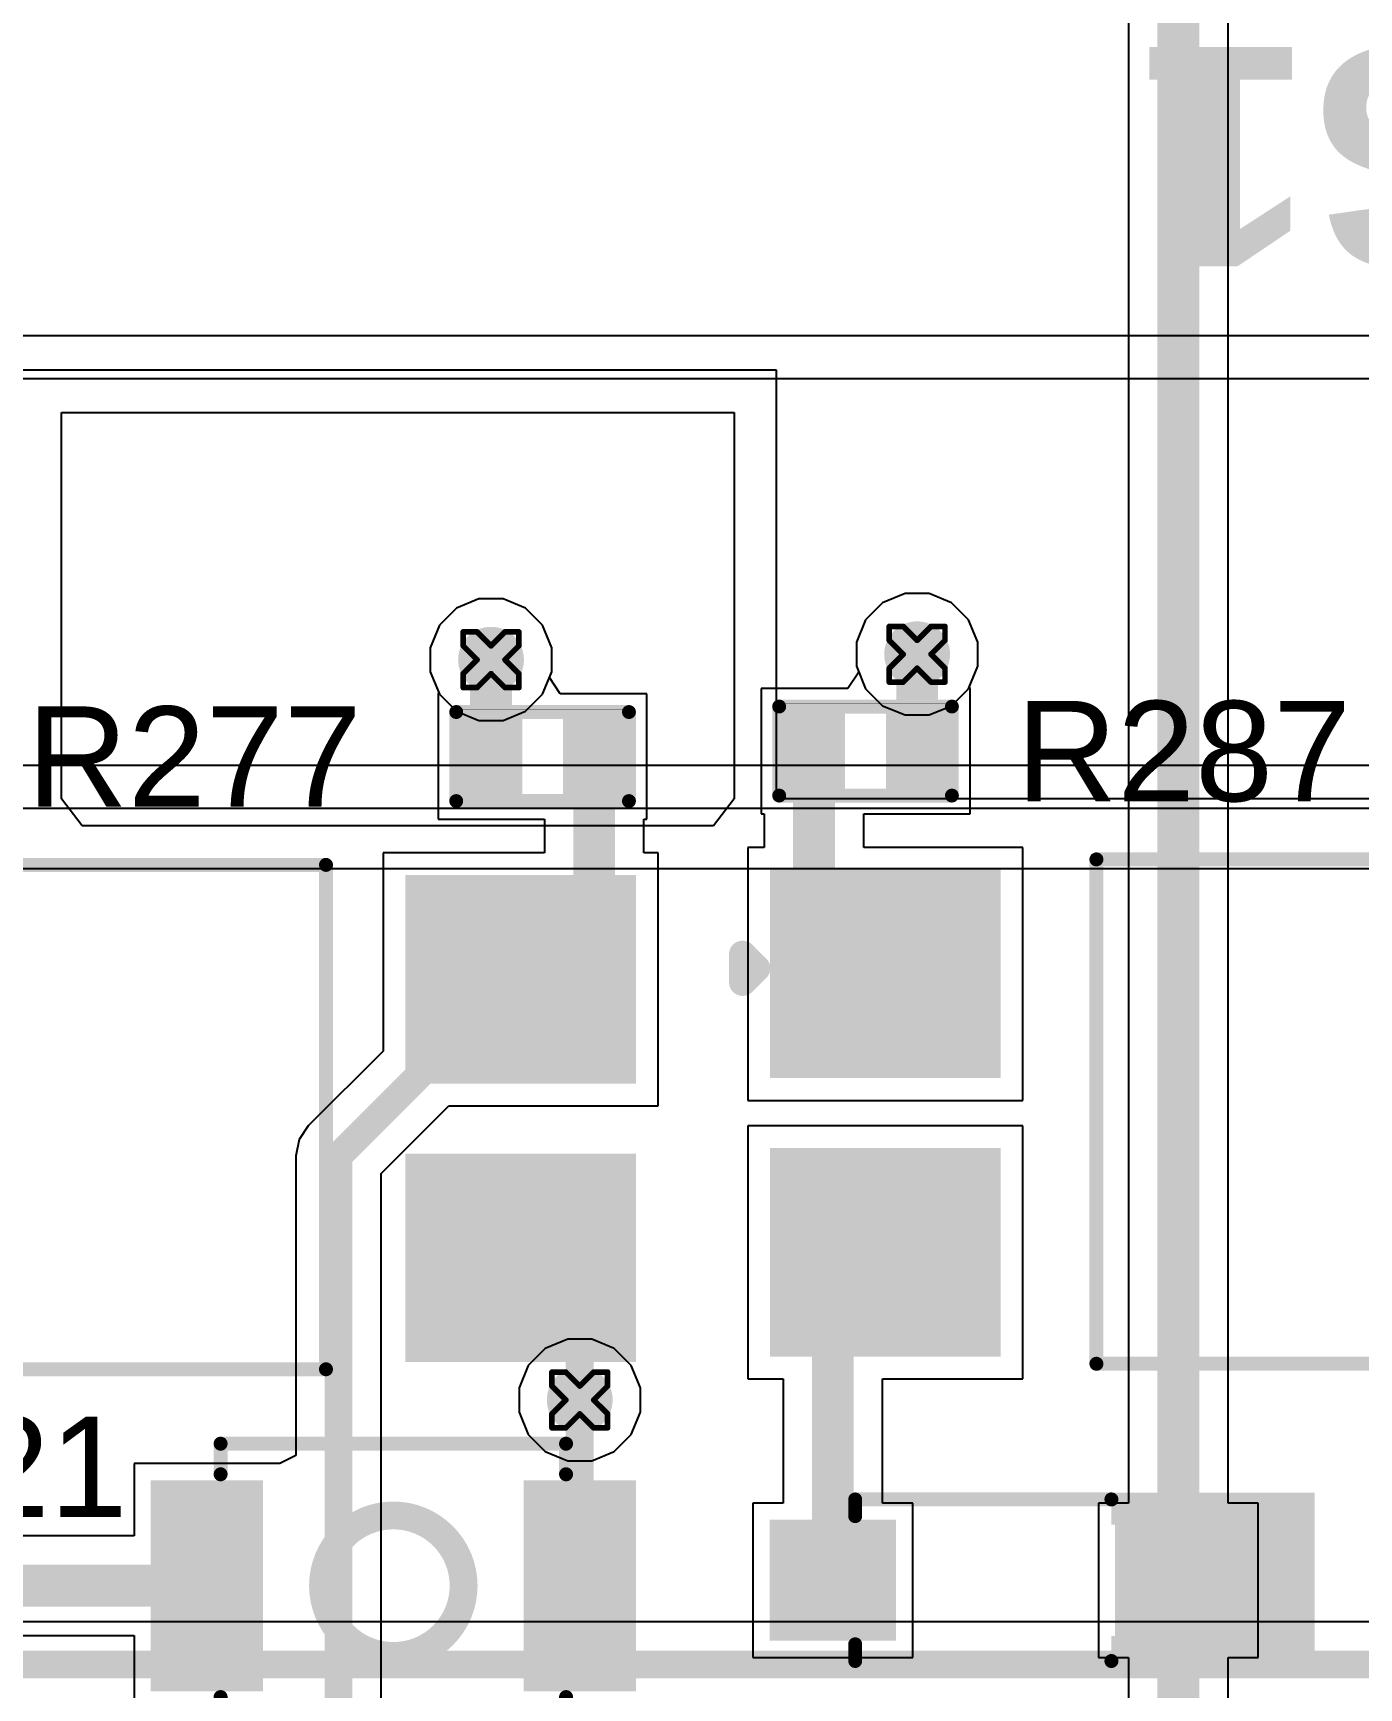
# Model space of a CAD drawing. Header units: inches. Extents: x -11 to 5379, y 0 to 5429.
# Drawn here: x 253.09 to 265.18, y 84.7 to 99.8 of the extents above; entities that cross this region are included whole.
import ezdxf

# ---------------------------------------------------------------- set-up
doc = ezdxf.new("R2010")
doc.units = ezdxf.units.IN
for name, color, linetype in [('Bottom Layer', 5, 'Continuous'), ('Drill Drawing', 1, 'Continuous'), ('GND', 16, 'Continuous'), ('PWR', 76, 'Continuous'), ('Top Layer', 1, 'Continuous'), ('Top Overlay', 2, 'Continuous'), ('Top Paste', 8, 'Continuous'), ('Top Solder', 216, 'Continuous'), ('Via Holes', 16, 'Continuous')]:
    doc.layers.add(name, color=color, linetype=linetype)
doc.styles.add('Arial', font='', dxfattribs={"height": 0.2})
doc.styles.add('Arial_Bold', font='', dxfattribs={"height": 0.2})
doc.styles.get('Arial').set_extended_font_data('Arial')
doc.styles.get('Arial_Bold').set_extended_font_data('Arial', bold=True)

# ---------------------------------------------------------------- blocks, each defined once
blk = doc.blocks.new('PC817C_149')
at = {"layer": 'Top Layer'}
for points in [[(-4.1, 2.17), (-4.1, 0.37), (-6.1, 0.37), (-6.1, 2.17)], [(6.1, 2.17), (6.1, 0.37), (4.1, 0.37), (4.1, 2.17)], [(-4.1, -0.37), (-4.1, -2.17), (-6.1, -2.17), (-6.1, -0.37)], [(6.1, -0.37), (6.1, -2.17), (4.1, -2.17), (4.1, -0.37)]]:
    blk.add_hatch(color=1, dxfattribs=at).paths.add_polyline_path(points)
at = {"layer": 'Top Paste'}
for points in [[(-4.1, 2.17), (-4.1, 0.37), (-6.1, 0.37), (-6.1, 2.17)], [(6.1, 2.17), (6.1, 0.37), (4.1, 0.37), (4.1, 2.17)], [(-4.1, -0.37), (-4.1, -2.17), (-6.1, -2.17), (-6.1, -0.37)], [(6.1, -0.37), (6.1, -2.17), (4.1, -2.17), (4.1, -0.37)]]:
    blk.add_hatch(color=8, dxfattribs=at).paths.add_polyline_path(points)
at = {"layer": 'Top Solder'}
for points in [[(-4.049, 2.221), (-4.049, 0.319), (-6.151, 0.319), (-6.151, 2.221)], [(6.151, 2.221), (6.151, 0.319), (4.049, 0.319), (4.049, 2.221)], [(-4.049, -0.319), (-4.049, -2.221), (-6.151, -2.221), (-6.151, -0.319)], [(6.151, -0.319), (6.151, -2.221), (4.049, -2.221), (4.049, -0.319)]]:
    blk.add_hatch(color=216, dxfattribs=at).paths.add_polyline_path(points)
at = {"layer": 'Top Overlay'}
for points in [[(-3.175, -2.286, 0.127, 0.127, 0), (-3.175, 2.314, 0.127, 0.127, 0)], [(-3.175, 2.314, 0.127, 0.127, 0), (3.325, 2.314, 0.127, 0.127, 0)], [(3.325, -2.286, 0.127, 0.127, 0), (3.325, 2.314, 0.127, 0.127, 0)], [(-6.401, 1.448, 0.25, 0.25, 0), (-6.274, 1.321, 0.25, 0.25, 0)], [(-6.401, 1.194, 0.25, 0.25, 0), (-6.401, 1.448, 0.25, 0.25, 0)], [(-6.401, 1.194, 0.25, 0.25, 0), (-6.274, 1.321, 0.25, 0.25, 0)], [(-3.175, -2.286, 0.127, 0.127, 0), (3.325, -2.286, 0.127, 0.127, 0)]]:
    blk.add_lwpolyline(points, format="xyseb", dxfattribs=at)
for points in [[(-3.207, 2.314, 0.0635, 0.0635, 1), (-3.143, 2.314, 0.0635, 0.0635, 1)], [(-3.207, 2.314, 0.0635, 0.0635, 1), (-3.143, 2.314, 0.0635, 0.0635, 1)], [(3.293, 2.314, 0.0635, 0.0635, 1), (3.357, 2.314, 0.0635, 0.0635, 1)], [(3.293, 2.314, 0.0635, 0.0635, 1), (3.357, 2.314, 0.0635, 0.0635, 1)], [(-6.463, 1.448, 0.125, 0.125, 1), (-6.338, 1.448, 0.125, 0.125, 1)], [(-6.463, 1.448, 0.125, 0.125, 1), (-6.338, 1.448, 0.125, 0.125, 1)], [(-6.336, 1.321, 0.125, 0.125, 1), (-6.211, 1.321, 0.125, 0.125, 1)], [(-6.336, 1.321, 0.125, 0.125, 1), (-6.211, 1.321, 0.125, 0.125, 1)], [(-6.463, 1.194, 0.125, 0.125, 1), (-6.338, 1.194, 0.125, 0.125, 1)], [(-6.463, 1.194, 0.125, 0.125, 1), (-6.338, 1.194, 0.125, 0.125, 1)], [(-3.207, -2.286, 0.0635, 0.0635, 1), (-3.143, -2.286, 0.0635, 0.0635, 1)], [(-3.207, -2.286, 0.0635, 0.0635, 1), (-3.143, -2.286, 0.0635, 0.0635, 1)], [(3.293, -2.286, 0.0635, 0.0635, 1), (3.357, -2.286, 0.0635, 0.0635, 1)], [(3.293, -2.286, 0.0635, 0.0635, 1), (3.357, -2.286, 0.0635, 0.0635, 1)]]:
    blk.add_lwpolyline(points, format="xyseb", close=True, dxfattribs=at)
blk = doc.blocks.new('PC817C_152')
at = {"layer": 'Top Layer'}
for points in [[(-4.1, 2.17), (-4.1, 0.37), (-6.1, 0.37), (-6.1, 2.17)], [(6.1, 2.17), (6.1, 0.37), (4.1, 0.37), (4.1, 2.17)], [(-4.1, -0.37), (-4.1, -2.17), (-6.1, -2.17), (-6.1, -0.37)], [(6.1, -0.37), (6.1, -2.17), (4.1, -2.17), (4.1, -0.37)]]:
    blk.add_hatch(color=1, dxfattribs=at).paths.add_polyline_path(points)
at = {"layer": 'Top Paste'}
for points in [[(-4.1, 2.17), (-4.1, 0.37), (-6.1, 0.37), (-6.1, 2.17)], [(6.1, 2.17), (6.1, 0.37), (4.1, 0.37), (4.1, 2.17)], [(-4.1, -0.37), (-4.1, -2.17), (-6.1, -2.17), (-6.1, -0.37)], [(6.1, -0.37), (6.1, -2.17), (4.1, -2.17), (4.1, -0.37)]]:
    blk.add_hatch(color=8, dxfattribs=at).paths.add_polyline_path(points)
at = {"layer": 'Top Solder'}
for points in [[(-4.049, 2.221), (-4.049, 0.319), (-6.151, 0.319), (-6.151, 2.221)], [(6.151, 2.221), (6.151, 0.319), (4.049, 0.319), (4.049, 2.221)], [(-4.049, -0.319), (-4.049, -2.221), (-6.151, -2.221), (-6.151, -0.319)], [(6.151, -0.319), (6.151, -2.221), (4.049, -2.221), (4.049, -0.319)]]:
    blk.add_hatch(color=216, dxfattribs=at).paths.add_polyline_path(points)
at = {"layer": 'Top Overlay'}
for points in [[(-3.175, -2.286, 0.127, 0.127, 0), (-3.175, 2.314, 0.127, 0.127, 0)], [(-3.175, 2.314, 0.127, 0.127, 0), (3.325, 2.314, 0.127, 0.127, 0)], [(3.325, -2.286, 0.127, 0.127, 0), (3.325, 2.314, 0.127, 0.127, 0)], [(-6.401, 1.448, 0.25, 0.25, 0), (-6.274, 1.321, 0.25, 0.25, 0)], [(-6.401, 1.194, 0.25, 0.25, 0), (-6.401, 1.448, 0.25, 0.25, 0)], [(-6.401, 1.194, 0.25, 0.25, 0), (-6.274, 1.321, 0.25, 0.25, 0)], [(-3.175, -2.286, 0.127, 0.127, 0), (3.325, -2.286, 0.127, 0.127, 0)]]:
    blk.add_lwpolyline(points, format="xyseb", dxfattribs=at)
for points in [[(-3.207, 2.314, 0.0635, 0.0635, 1), (-3.143, 2.314, 0.0635, 0.0635, 1)], [(-3.207, 2.314, 0.0635, 0.0635, 1), (-3.143, 2.314, 0.0635, 0.0635, 1)], [(3.293, 2.314, 0.0635, 0.0635, 1), (3.357, 2.314, 0.0635, 0.0635, 1)], [(3.293, 2.314, 0.0635, 0.0635, 1), (3.357, 2.314, 0.0635, 0.0635, 1)], [(-6.463, 1.448, 0.125, 0.125, 1), (-6.338, 1.448, 0.125, 0.125, 1)], [(-6.463, 1.448, 0.125, 0.125, 1), (-6.338, 1.448, 0.125, 0.125, 1)], [(-6.336, 1.321, 0.125, 0.125, 1), (-6.211, 1.321, 0.125, 0.125, 1)], [(-6.336, 1.321, 0.125, 0.125, 1), (-6.211, 1.321, 0.125, 0.125, 1)], [(-6.463, 1.194, 0.125, 0.125, 1), (-6.338, 1.194, 0.125, 0.125, 1)], [(-6.463, 1.194, 0.125, 0.125, 1), (-6.338, 1.194, 0.125, 0.125, 1)], [(-3.207, -2.286, 0.0635, 0.0635, 1), (-3.143, -2.286, 0.0635, 0.0635, 1)], [(-3.207, -2.286, 0.0635, 0.0635, 1), (-3.143, -2.286, 0.0635, 0.0635, 1)], [(3.293, -2.286, 0.0635, 0.0635, 1), (3.357, -2.286, 0.0635, 0.0635, 1)], [(3.293, -2.286, 0.0635, 0.0635, 1), (3.357, -2.286, 0.0635, 0.0635, 1)]]:
    blk.add_lwpolyline(points, format="xyseb", close=True, dxfattribs=at)
blk = doc.blocks.new('B3U_1000P_184')
at = {"layer": 'Top Layer'}
for points in [[(-2.11, 0.86), (-1.29, 0.86), (-1.29, -0.86), (-2.11, -0.86)], [(1.29, 0.86), (2.11, 0.86), (2.11, -0.86), (1.29, -0.86)]]:
    blk.add_hatch(color=1, dxfattribs=at).paths.add_polyline_path(points)
at = {"layer": 'Top Paste'}
for points in [[(-2.11, 0.86), (-1.29, 0.86), (-1.29, -0.86), (-2.11, -0.86)], [(1.29, 0.86), (2.11, 0.86), (2.11, -0.86), (1.29, -0.86)]]:
    blk.add_hatch(color=8, dxfattribs=at).paths.add_polyline_path(points)
at = {"layer": 'Top Solder'}
for points in [[(-2.212, 0.962), (-1.188, 0.962), (-1.188, -0.962), (-2.212, -0.962)], [(1.188, 0.962), (2.212, 0.962), (2.212, -0.962), (1.188, -0.962)]]:
    blk.add_hatch(color=216, dxfattribs=at).paths.add_polyline_path(points)
at = {"layer": 'Top Overlay'}
for points in [[(-1.575, 1.295, 0.127, 0.127, 0), (-1.575, 1.016, 0.127, 0.127, 0)], [(1.575, 1.295, 0.127, 0.127, 0), (-1.575, 1.295, 0.127, 0.127, 0)], [(1.575, 1.295, 0.127, 0.127, 0), (1.575, 1.016, 0.127, 0.127, 0)], [(-1.575, -1.016, 0.127, 0.127, 0), (-1.575, -1.295, 0.127, 0.127, 0)], [(1.575, -1.016, 0.127, 0.127, 0), (1.575, -1.295, 0.127, 0.127, 0)], [(1.575, -1.295, 0.127, 0.127, 0), (-1.575, -1.295, 0.127, 0.127, 0)]]:
    blk.add_lwpolyline(points, format="xyseb", dxfattribs=at)
for points in [[(-1.607, 1.295, 0.0635, 0.0635, 1), (-1.543, 1.295, 0.0635, 0.0635, 1)], [(-1.607, 1.295, 0.0635, 0.0635, 1), (-1.543, 1.295, 0.0635, 0.0635, 1)], [(1.543, 1.295, 0.0635, 0.0635, 1), (1.607, 1.295, 0.0635, 0.0635, 1)], [(1.543, 1.295, 0.0635, 0.0635, 1), (1.607, 1.295, 0.0635, 0.0635, 1)], [(-1.607, 1.016, 0.0635, 0.0635, 1), (-1.543, 1.016, 0.0635, 0.0635, 1)], [(1.543, 1.016, 0.0635, 0.0635, 1), (1.607, 1.016, 0.0635, 0.0635, 1)], [(0.641, 0, 0.254, 0.254, 1), (-0.641, 0, 0.254, 0.254, 1)], [(-0.705, 0, 0.127, 0.127, 1), (-0.578, 0, 0.127, 0.127, 1)], [(0.578, 0, 0.127, 0.127, 1), (0.705, 0, 0.127, 0.127, 1)], [(-1.607, -1.016, 0.0635, 0.0635, 1), (-1.543, -1.016, 0.0635, 0.0635, 1)], [(1.543, -1.016, 0.0635, 0.0635, 1), (1.607, -1.016, 0.0635, 0.0635, 1)], [(-1.607, -1.295, 0.0635, 0.0635, 1), (-1.543, -1.295, 0.0635, 0.0635, 1)], [(-1.607, -1.295, 0.0635, 0.0635, 1), (-1.543, -1.295, 0.0635, 0.0635, 1)], [(1.543, -1.295, 0.0635, 0.0635, 1), (1.607, -1.295, 0.0635, 0.0635, 1)], [(1.543, -1.295, 0.0635, 0.0635, 1), (1.607, -1.295, 0.0635, 0.0635, 1)]]:
    blk.add_lwpolyline(points, format="xyseb", close=True, dxfattribs=at)
blk = doc.blocks.new('R___0402_231')
at = {"layer": 'Top Layer'}
for points in [[(-0.699, -0.318), (-0.699, 0.318), (-0.241, 0.318), (-0.241, -0.318)], [(0.241, -0.318), (0.241, 0.318), (0.699, 0.318), (0.699, -0.318)]]:
    blk.add_hatch(color=1, dxfattribs=at).paths.add_polyline_path(points)
at = {"layer": 'Top Paste'}
for points in [[(-0.699, -0.318), (-0.699, 0.318), (-0.241, 0.318), (-0.241, -0.318)], [(0.241, -0.318), (0.241, 0.318), (0.699, 0.318), (0.699, -0.318)]]:
    blk.add_hatch(color=8, dxfattribs=at).paths.add_polyline_path(points)
at = {"layer": 'Top Solder'}
for points in [[(-0.754, -0.373), (-0.754, 0.373), (-0.186, 0.373), (-0.186, -0.373)], [(0.186, -0.373), (0.186, 0.373), (0.754, 0.373), (0.754, -0.373)]]:
    blk.add_hatch(color=216, dxfattribs=at).paths.add_polyline_path(points)
at = {"layer": 'Top Overlay'}
for points in [[(-0.787, 0.406, 0.127, 0.127, 0), (-0.787, -0.406, 0.127, 0.127, 0)], [(0.787, 0.406, 0.127, 0.127, 0), (-0.787, 0.406, 0.127, 0.127, 0)], [(0.787, 0.406, 0.127, 0.127, 0), (0.787, -0.406, 0.127, 0.127, 0)], [(0.787, -0.406, 0.127, 0.127, 0), (-0.787, -0.406, 0.127, 0.127, 0)], [(0.813, -0.432, 0.00323, 0.00323, 0), (-0.813, -0.432, 0.00323, 0.00323, 0)]]:
    blk.add_lwpolyline(points, format="xyseb", dxfattribs=at)
for points in [[(-0.819, 0.406, 0.0635, 0.0635, 1), (-0.756, 0.406, 0.0635, 0.0635, 1)], [(-0.819, 0.406, 0.0635, 0.0635, 1), (-0.756, 0.406, 0.0635, 0.0635, 1)], [(0.756, 0.406, 0.0635, 0.0635, 1), (0.819, 0.406, 0.0635, 0.0635, 1)], [(0.756, 0.406, 0.0635, 0.0635, 1), (0.819, 0.406, 0.0635, 0.0635, 1)], [(-0.819, -0.406, 0.0635, 0.0635, 1), (-0.756, -0.406, 0.0635, 0.0635, 1)], [(-0.819, -0.406, 0.0635, 0.0635, 1), (-0.756, -0.406, 0.0635, 0.0635, 1)], [(-0.814, -0.432, 0.00161, 0.00161, 1), (-0.812, -0.432, 0.00161, 0.00161, 1)], [(0.756, -0.406, 0.0635, 0.0635, 1), (0.819, -0.406, 0.0635, 0.0635, 1)], [(0.756, -0.406, 0.0635, 0.0635, 1), (0.819, -0.406, 0.0635, 0.0635, 1)], [(0.812, -0.432, 0.00161, 0.00161, 1), (0.814, -0.432, 0.00161, 0.00161, 1)]]:
    blk.add_lwpolyline(points, format="xyseb", close=True, dxfattribs=at)
blk = doc.blocks.new('R___0402_241')
at = {"layer": 'Top Layer'}
for points in [[(-0.699, -0.318), (-0.699, 0.318), (-0.241, 0.318), (-0.241, -0.318)], [(0.241, -0.318), (0.241, 0.318), (0.699, 0.318), (0.699, -0.318)]]:
    blk.add_hatch(color=1, dxfattribs=at).paths.add_polyline_path(points)
at = {"layer": 'Top Paste'}
for points in [[(-0.699, -0.318), (-0.699, 0.318), (-0.241, 0.318), (-0.241, -0.318)], [(0.241, -0.318), (0.241, 0.318), (0.699, 0.318), (0.699, -0.318)]]:
    blk.add_hatch(color=8, dxfattribs=at).paths.add_polyline_path(points)
at = {"layer": 'Top Solder'}
for points in [[(-0.754, -0.373), (-0.754, 0.373), (-0.186, 0.373), (-0.186, -0.373)], [(0.186, -0.373), (0.186, 0.373), (0.754, 0.373), (0.754, -0.373)]]:
    blk.add_hatch(color=216, dxfattribs=at).paths.add_polyline_path(points)
at = {"layer": 'Top Overlay'}
for points in [[(-0.787, 0.406, 0.127, 0.127, 0), (-0.787, -0.406, 0.127, 0.127, 0)], [(0.787, 0.406, 0.127, 0.127, 0), (-0.787, 0.406, 0.127, 0.127, 0)], [(0.787, 0.406, 0.127, 0.127, 0), (0.787, -0.406, 0.127, 0.127, 0)], [(0.787, -0.406, 0.127, 0.127, 0), (-0.787, -0.406, 0.127, 0.127, 0)], [(0.813, -0.432, 0.00323, 0.00323, 0), (-0.813, -0.432, 0.00323, 0.00323, 0)]]:
    blk.add_lwpolyline(points, format="xyseb", dxfattribs=at)
for points in [[(-0.819, 0.406, 0.0635, 0.0635, 1), (-0.756, 0.406, 0.0635, 0.0635, 1)], [(-0.819, 0.406, 0.0635, 0.0635, 1), (-0.756, 0.406, 0.0635, 0.0635, 1)], [(0.756, 0.406, 0.0635, 0.0635, 1), (0.819, 0.406, 0.0635, 0.0635, 1)], [(0.756, 0.406, 0.0635, 0.0635, 1), (0.819, 0.406, 0.0635, 0.0635, 1)], [(-0.819, -0.406, 0.0635, 0.0635, 1), (-0.756, -0.406, 0.0635, 0.0635, 1)], [(-0.819, -0.406, 0.0635, 0.0635, 1), (-0.756, -0.406, 0.0635, 0.0635, 1)], [(-0.814, -0.432, 0.00161, 0.00161, 1), (-0.812, -0.432, 0.00161, 0.00161, 1)], [(0.756, -0.406, 0.0635, 0.0635, 1), (0.819, -0.406, 0.0635, 0.0635, 1)], [(0.756, -0.406, 0.0635, 0.0635, 1), (0.819, -0.406, 0.0635, 0.0635, 1)], [(0.812, -0.432, 0.00161, 0.00161, 1), (0.814, -0.432, 0.00161, 0.00161, 1)]]:
    blk.add_lwpolyline(points, format="xyseb", close=True, dxfattribs=at)
blk = doc.blocks.new('SOD_123_542')
at = {"layer": 'Top Layer'}
for points in [[(-1.1, 0.45), (-1.1, -0.45), (-2.05, -0.45), (-2.05, 0.45)], [(2.05, 0.45), (2.05, -0.45), (1.1, -0.45), (1.1, 0.45)]]:
    blk.add_hatch(color=1, dxfattribs=at).paths.add_polyline_path(points)
at = {"layer": 'Top Overlay'}
for points in [[(0.965, 0.508), (2.819, 0.508), (2.819, 0.8), (0.965, 0.8)], [(2.12, -0.787), (2.819, -0.787), (2.819, 0.787), (2.12, 0.787)], [(0.965, -0.8), (2.819, -0.8), (2.819, -0.508), (0.965, -0.508)]]:
    blk.add_hatch(color=2, dxfattribs=at).paths.add_polyline_path(points)
at = {"layer": 'Top Paste'}
for points in [[(-1.1, 0.45), (-1.1, -0.45), (-2.05, -0.45), (-2.05, 0.45)], [(2.05, 0.45), (2.05, -0.45), (1.1, -0.45), (1.1, 0.45)]]:
    blk.add_hatch(color=8, dxfattribs=at).paths.add_polyline_path(points)
at = {"layer": 'Top Solder'}
for points in [[(-0.998, 0.552), (-0.998, -0.552), (-2.152, -0.552), (-2.152, 0.552)], [(2.152, 0.552), (2.152, -0.552), (0.998, -0.552), (0.998, 0.552)]]:
    blk.add_hatch(color=216, dxfattribs=at).paths.add_polyline_path(points)
at = {"layer": 'Top Overlay'}
for points in [[(-1.372, 0.584, 0.127, 0.127, 0), (-1.372, 0.737, 0.127, 0.127, 0)], [(-1.372, 0.737, 0.127, 0.127, 0), (0.965, 0.737, 0.127, 0.127, 0)], [(-1.372, -0.737, 0.127, 0.127, 0), (-1.372, -0.584, 0.127, 0.127, 0)], [(-1.372, -0.737, 0.127, 0.127, 0), (0.965, -0.737, 0.127, 0.127, 0)]]:
    blk.add_lwpolyline(points, format="xyseb", dxfattribs=at)
for points in [[(-1.403, 0.737, 0.0635, 0.0635, 1), (-1.34, 0.737, 0.0635, 0.0635, 1)], [(-1.403, 0.737, 0.0635, 0.0635, 1), (-1.34, 0.737, 0.0635, 0.0635, 1)], [(0.933, 0.737, 0.0635, 0.0635, 1), (0.997, 0.737, 0.0635, 0.0635, 1)], [(-1.403, 0.584, 0.0635, 0.0635, 1), (-1.34, 0.584, 0.0635, 0.0635, 1)], [(-1.403, -0.584, 0.0635, 0.0635, 1), (-1.34, -0.584, 0.0635, 0.0635, 1)], [(-1.403, -0.737, 0.0635, 0.0635, 1), (-1.34, -0.737, 0.0635, 0.0635, 1)], [(-1.403, -0.737, 0.0635, 0.0635, 1), (-1.34, -0.737, 0.0635, 0.0635, 1)], [(0.933, -0.737, 0.0635, 0.0635, 1), (0.997, -0.737, 0.0635, 0.0635, 1)]]:
    blk.add_lwpolyline(points, format="xyseb", close=True, dxfattribs=at)

msp = doc.modelspace()

# ---------------------------------------------------------------- hatches: boundary and pattern name
at = {"layer": 'Bottom Layer'}
h = msp.add_hatch(color=5, dxfattribs=at)
edge = h.paths.add_edge_path()
edge.add_arc((257.263, 94.081), 0.3, 0, 360)
h = msp.add_hatch(color=5, dxfattribs=at)
edge = h.paths.add_edge_path()
edge.add_arc((261.148, 94.131), 0.3, 0, 360)
h = msp.add_hatch(color=5, dxfattribs=at)
edge = h.paths.add_edge_path()
edge.add_arc((258.072, 87.33), 0.3, 0, 360)
at = {"layer": 'GND'}
h = msp.add_hatch(color=16, dxfattribs=at)
edge = h.paths.add_edge_path()
edge.add_arc((257.263, 94.081), 0.3, 0, 360)
h = msp.add_hatch(color=16, dxfattribs=at)
edge = h.paths.add_edge_path()
edge.add_arc((261.148, 94.131), 0.3, 0, 360)
h = msp.add_hatch(color=16, dxfattribs=at)
edge = h.paths.add_edge_path()
edge.add_arc((258.072, 87.33), 0.3, 0, 360)
at = {"layer": 'PWR'}
h = msp.add_hatch(color=76, dxfattribs=at)
edge = h.paths.add_edge_path()
edge.add_arc((257.263, 94.081), 0.3, 0, 360)
h = msp.add_hatch(color=76, dxfattribs=at)
edge = h.paths.add_edge_path()
edge.add_arc((261.148, 94.131), 0.3, 0, 360)
h = msp.add_hatch(color=76, dxfattribs=at)
edge = h.paths.add_edge_path()
edge.add_arc((258.072, 87.33), 0.3, 0, 360)
at = {"layer": 'Top Layer'}
h = msp.add_hatch(color=1, dxfattribs=at)
edge = h.paths.add_edge_path()
edge.add_arc((257.263, 94.081), 0.3, 0, 360)
h = msp.add_hatch(color=1, dxfattribs=at)
edge = h.paths.add_edge_path()
edge.add_arc((261.148, 94.131), 0.3, 0, 360)
h = msp.add_hatch(color=1, dxfattribs=at)
edge = h.paths.add_edge_path()
edge.add_arc((258.072, 87.33), 0.3, 0, 360)
at = {"layer": 'Via Holes'}
h = msp.add_hatch(color=7, dxfattribs=at)
edge = h.paths.add_edge_path()
edge.add_arc((257.263, 94.081), 0.15, 0, 360)
h = msp.add_hatch(color=7, dxfattribs=at)
edge = h.paths.add_edge_path()
edge.add_arc((261.148, 94.131), 0.15, 0, 360)
h = msp.add_hatch(color=7, dxfattribs=at)
edge = h.paths.add_edge_path()
edge.add_arc((258.072, 87.33), 0.15, 0, 360)

# ---------------------------------------------------------------- linework, layer by layer
at = {"layer": 'Bottom Layer'}
for p, q in [((310.439, 97.035), (219.431, 97.035)), ((219.431, 96.647), (310.439, 96.647)), ((261.038, 94.685), (260.834, 94.6)), ((261.258, 94.685), (261.038, 94.685)), ((261.462, 94.6), (261.258, 94.685)), ((260.834, 94.6), (260.678, 94.445)), ((261.618, 94.445), (261.462, 94.6)), ((260.678, 94.445), (260.594, 94.241)), ((261.702, 94.241), (261.618, 94.445)), ((260.594, 94.241), (260.594, 94.021)), ((261.702, 94.021), (261.702, 94.241)), ((260.594, 94.021), (260.678, 93.817)), ((261.618, 93.817), (261.702, 94.021)), ((260.678, 93.817), (260.834, 93.661)), ((261.462, 93.661), (261.618, 93.817)), ((260.834, 93.661), (261.038, 93.577)), ((261.038, 93.577), (261.258, 93.577)), ((261.258, 93.577), (261.462, 93.661)), ((310.54, 93.116), (226.746, 93.116)), ((226.907, 92.728), (310.54, 92.728)), ((292.215, 85.307), (233.635, 85.307))]:
    msp.add_line(p, q, dxfattribs=at)
msp.add_lwpolyline([(233.635, 84.918, 0.254, 0.254, 0), (292.215, 84.918, 0.254, 0.254, 0)], format="xyseb", dxfattribs=at)
at = {"layer": 'Drill Drawing'}
for points in [[(257.009, 94.208, 0.0508, 0.0508, 0), (257.009, 94.335, 0.0508, 0.0508, 0)], [(257.009, 94.335, 0.0508, 0.0508, 0), (257.136, 94.335, 0.0508, 0.0508, 0)], [(257.136, 94.335, 0.0508, 0.0508, 0), (257.263, 94.208, 0.0508, 0.0508, 0)], [(257.263, 94.208, 0.0508, 0.0508, 0), (257.39, 94.335, 0.0508, 0.0508, 0)], [(257.39, 94.335, 0.0508, 0.0508, 0), (257.517, 94.335, 0.0508, 0.0508, 0)], [(257.517, 94.208, 0.0508, 0.0508, 0), (257.517, 94.335, 0.0508, 0.0508, 0)], [(260.894, 94.258, 0.0508, 0.0508, 0), (260.894, 94.385, 0.0508, 0.0508, 0)], [(260.894, 94.385, 0.0508, 0.0508, 0), (261.021, 94.385, 0.0508, 0.0508, 0)], [(261.021, 94.385, 0.0508, 0.0508, 0), (261.148, 94.258, 0.0508, 0.0508, 0)], [(261.148, 94.258, 0.0508, 0.0508, 0), (261.275, 94.385, 0.0508, 0.0508, 0)], [(261.275, 94.385, 0.0508, 0.0508, 0), (261.402, 94.385, 0.0508, 0.0508, 0)], [(261.402, 94.258, 0.0508, 0.0508, 0), (261.402, 94.385, 0.0508, 0.0508, 0)], [(257.009, 94.208, 0.0508, 0.0508, 0), (257.136, 94.081, 0.0508, 0.0508, 0)], [(257.39, 94.081, 0.0508, 0.0508, 0), (257.517, 94.208, 0.0508, 0.0508, 0)], [(260.894, 94.258, 0.0508, 0.0508, 0), (261.021, 94.131, 0.0508, 0.0508, 0)], [(261.275, 94.131, 0.0508, 0.0508, 0), (261.402, 94.258, 0.0508, 0.0508, 0)], [(257.009, 93.954, 0.0508, 0.0508, 0), (257.136, 94.081, 0.0508, 0.0508, 0)], [(257.39, 94.081, 0.0508, 0.0508, 0), (257.517, 93.954, 0.0508, 0.0508, 0)], [(260.894, 94.004, 0.0508, 0.0508, 0), (261.021, 94.131, 0.0508, 0.0508, 0)], [(260.894, 93.877, 0.0508, 0.0508, 0), (260.894, 94.004, 0.0508, 0.0508, 0)], [(261.021, 93.877, 0.0508, 0.0508, 0), (261.148, 94.004, 0.0508, 0.0508, 0)], [(261.148, 94.004, 0.0508, 0.0508, 0), (261.275, 93.877, 0.0508, 0.0508, 0)], [(261.275, 94.131, 0.0508, 0.0508, 0), (261.402, 94.004, 0.0508, 0.0508, 0)], [(261.402, 93.877, 0.0508, 0.0508, 0), (261.402, 94.004, 0.0508, 0.0508, 0)], [(257.009, 93.827, 0.0508, 0.0508, 0), (257.009, 93.954, 0.0508, 0.0508, 0)], [(257.136, 93.827, 0.0508, 0.0508, 0), (257.263, 93.954, 0.0508, 0.0508, 0)], [(257.263, 93.954, 0.0508, 0.0508, 0), (257.39, 93.827, 0.0508, 0.0508, 0)], [(257.517, 93.827, 0.0508, 0.0508, 0), (257.517, 93.954, 0.0508, 0.0508, 0)], [(260.894, 93.877, 0.0508, 0.0508, 0), (261.021, 93.877, 0.0508, 0.0508, 0)], [(261.275, 93.877, 0.0508, 0.0508, 0), (261.402, 93.877, 0.0508, 0.0508, 0)], [(257.009, 93.827, 0.0508, 0.0508, 0), (257.136, 93.827, 0.0508, 0.0508, 0)], [(257.39, 93.827, 0.0508, 0.0508, 0), (257.517, 93.827, 0.0508, 0.0508, 0)], [(257.818, 87.457, 0.0508, 0.0508, 0), (257.818, 87.584, 0.0508, 0.0508, 0)], [(257.818, 87.584, 0.0508, 0.0508, 0), (257.945, 87.584, 0.0508, 0.0508, 0)], [(257.945, 87.584, 0.0508, 0.0508, 0), (258.072, 87.457, 0.0508, 0.0508, 0)], [(258.072, 87.457, 0.0508, 0.0508, 0), (258.199, 87.584, 0.0508, 0.0508, 0)], [(258.199, 87.584, 0.0508, 0.0508, 0), (258.326, 87.584, 0.0508, 0.0508, 0)], [(258.326, 87.457, 0.0508, 0.0508, 0), (258.326, 87.584, 0.0508, 0.0508, 0)], [(257.818, 87.457, 0.0508, 0.0508, 0), (257.945, 87.33, 0.0508, 0.0508, 0)], [(258.199, 87.33, 0.0508, 0.0508, 0), (258.326, 87.457, 0.0508, 0.0508, 0)], [(257.818, 87.203, 0.0508, 0.0508, 0), (257.945, 87.33, 0.0508, 0.0508, 0)], [(258.199, 87.33, 0.0508, 0.0508, 0), (258.326, 87.203, 0.0508, 0.0508, 0)], [(257.818, 87.076, 0.0508, 0.0508, 0), (257.818, 87.203, 0.0508, 0.0508, 0)], [(257.818, 87.076, 0.0508, 0.0508, 0), (257.945, 87.076, 0.0508, 0.0508, 0)], [(257.945, 87.076, 0.0508, 0.0508, 0), (258.072, 87.203, 0.0508, 0.0508, 0)], [(258.072, 87.203, 0.0508, 0.0508, 0), (258.199, 87.076, 0.0508, 0.0508, 0)], [(258.199, 87.076, 0.0508, 0.0508, 0), (258.326, 87.076, 0.0508, 0.0508, 0)], [(258.326, 87.076, 0.0508, 0.0508, 0), (258.326, 87.203, 0.0508, 0.0508, 0)]]:
    msp.add_lwpolyline(points, format="xyseb", dxfattribs=at)
for points in [[(256.996, 94.335, 0.0254, 0.0254, 1), (257.022, 94.335, 0.0254, 0.0254, 1)], [(256.996, 94.335, 0.0254, 0.0254, 1), (257.022, 94.335, 0.0254, 0.0254, 1)], [(257.123, 94.335, 0.0254, 0.0254, 1), (257.149, 94.335, 0.0254, 0.0254, 1)], [(257.123, 94.335, 0.0254, 0.0254, 1), (257.149, 94.335, 0.0254, 0.0254, 1)], [(257.377, 94.335, 0.0254, 0.0254, 1), (257.403, 94.335, 0.0254, 0.0254, 1)], [(257.377, 94.335, 0.0254, 0.0254, 1), (257.403, 94.335, 0.0254, 0.0254, 1)], [(257.504, 94.335, 0.0254, 0.0254, 1), (257.53, 94.335, 0.0254, 0.0254, 1)], [(257.504, 94.335, 0.0254, 0.0254, 1), (257.53, 94.335, 0.0254, 0.0254, 1)], [(260.881, 94.385, 0.0254, 0.0254, 1), (260.907, 94.385, 0.0254, 0.0254, 1)], [(260.881, 94.385, 0.0254, 0.0254, 1), (260.907, 94.385, 0.0254, 0.0254, 1)], [(261.008, 94.385, 0.0254, 0.0254, 1), (261.034, 94.385, 0.0254, 0.0254, 1)], [(261.008, 94.385, 0.0254, 0.0254, 1), (261.034, 94.385, 0.0254, 0.0254, 1)], [(261.262, 94.385, 0.0254, 0.0254, 1), (261.288, 94.385, 0.0254, 0.0254, 1)], [(261.262, 94.385, 0.0254, 0.0254, 1), (261.288, 94.385, 0.0254, 0.0254, 1)], [(261.389, 94.385, 0.0254, 0.0254, 1), (261.415, 94.385, 0.0254, 0.0254, 1)], [(261.389, 94.385, 0.0254, 0.0254, 1), (261.415, 94.385, 0.0254, 0.0254, 1)], [(256.996, 94.208, 0.0254, 0.0254, 1), (257.022, 94.208, 0.0254, 0.0254, 1)], [(256.996, 94.208, 0.0254, 0.0254, 1), (257.022, 94.208, 0.0254, 0.0254, 1)], [(257.25, 94.208, 0.0254, 0.0254, 1), (257.276, 94.208, 0.0254, 0.0254, 1)], [(257.25, 94.208, 0.0254, 0.0254, 1), (257.276, 94.208, 0.0254, 0.0254, 1)], [(257.504, 94.208, 0.0254, 0.0254, 1), (257.53, 94.208, 0.0254, 0.0254, 1)], [(257.504, 94.208, 0.0254, 0.0254, 1), (257.53, 94.208, 0.0254, 0.0254, 1)], [(260.881, 94.258, 0.0254, 0.0254, 1), (260.907, 94.258, 0.0254, 0.0254, 1)], [(260.881, 94.258, 0.0254, 0.0254, 1), (260.907, 94.258, 0.0254, 0.0254, 1)], [(261.135, 94.258, 0.0254, 0.0254, 1), (261.161, 94.258, 0.0254, 0.0254, 1)], [(261.135, 94.258, 0.0254, 0.0254, 1), (261.161, 94.258, 0.0254, 0.0254, 1)], [(261.389, 94.258, 0.0254, 0.0254, 1), (261.415, 94.258, 0.0254, 0.0254, 1)], [(261.389, 94.258, 0.0254, 0.0254, 1), (261.415, 94.258, 0.0254, 0.0254, 1)], [(257.123, 94.081, 0.0254, 0.0254, 1), (257.149, 94.081, 0.0254, 0.0254, 1)], [(257.123, 94.081, 0.0254, 0.0254, 1), (257.149, 94.081, 0.0254, 0.0254, 1)], [(257.377, 94.081, 0.0254, 0.0254, 1), (257.403, 94.081, 0.0254, 0.0254, 1)], [(257.377, 94.081, 0.0254, 0.0254, 1), (257.403, 94.081, 0.0254, 0.0254, 1)], [(260.881, 94.004, 0.0254, 0.0254, 1), (260.907, 94.004, 0.0254, 0.0254, 1)], [(260.881, 94.004, 0.0254, 0.0254, 1), (260.907, 94.004, 0.0254, 0.0254, 1)], [(261.008, 94.131, 0.0254, 0.0254, 1), (261.034, 94.131, 0.0254, 0.0254, 1)], [(261.008, 94.131, 0.0254, 0.0254, 1), (261.034, 94.131, 0.0254, 0.0254, 1)], [(261.135, 94.004, 0.0254, 0.0254, 1), (261.161, 94.004, 0.0254, 0.0254, 1)], [(261.135, 94.004, 0.0254, 0.0254, 1), (261.161, 94.004, 0.0254, 0.0254, 1)], [(261.262, 94.131, 0.0254, 0.0254, 1), (261.288, 94.131, 0.0254, 0.0254, 1)], [(261.262, 94.131, 0.0254, 0.0254, 1), (261.288, 94.131, 0.0254, 0.0254, 1)], [(261.389, 94.004, 0.0254, 0.0254, 1), (261.415, 94.004, 0.0254, 0.0254, 1)], [(261.389, 94.004, 0.0254, 0.0254, 1), (261.415, 94.004, 0.0254, 0.0254, 1)], [(256.996, 93.954, 0.0254, 0.0254, 1), (257.022, 93.954, 0.0254, 0.0254, 1)], [(256.996, 93.954, 0.0254, 0.0254, 1), (257.022, 93.954, 0.0254, 0.0254, 1)], [(257.25, 93.954, 0.0254, 0.0254, 1), (257.276, 93.954, 0.0254, 0.0254, 1)], [(257.25, 93.954, 0.0254, 0.0254, 1), (257.276, 93.954, 0.0254, 0.0254, 1)], [(257.504, 93.954, 0.0254, 0.0254, 1), (257.53, 93.954, 0.0254, 0.0254, 1)], [(257.504, 93.954, 0.0254, 0.0254, 1), (257.53, 93.954, 0.0254, 0.0254, 1)], [(260.881, 93.877, 0.0254, 0.0254, 1), (260.907, 93.877, 0.0254, 0.0254, 1)], [(260.881, 93.877, 0.0254, 0.0254, 1), (260.907, 93.877, 0.0254, 0.0254, 1)], [(261.008, 93.877, 0.0254, 0.0254, 1), (261.034, 93.877, 0.0254, 0.0254, 1)], [(261.008, 93.877, 0.0254, 0.0254, 1), (261.034, 93.877, 0.0254, 0.0254, 1)], [(261.262, 93.877, 0.0254, 0.0254, 1), (261.288, 93.877, 0.0254, 0.0254, 1)], [(261.262, 93.877, 0.0254, 0.0254, 1), (261.288, 93.877, 0.0254, 0.0254, 1)], [(261.389, 93.877, 0.0254, 0.0254, 1), (261.415, 93.877, 0.0254, 0.0254, 1)], [(261.389, 93.877, 0.0254, 0.0254, 1), (261.415, 93.877, 0.0254, 0.0254, 1)], [(256.996, 93.827, 0.0254, 0.0254, 1), (257.022, 93.827, 0.0254, 0.0254, 1)], [(256.996, 93.827, 0.0254, 0.0254, 1), (257.022, 93.827, 0.0254, 0.0254, 1)], [(257.123, 93.827, 0.0254, 0.0254, 1), (257.149, 93.827, 0.0254, 0.0254, 1)], [(257.123, 93.827, 0.0254, 0.0254, 1), (257.149, 93.827, 0.0254, 0.0254, 1)], [(257.377, 93.827, 0.0254, 0.0254, 1), (257.403, 93.827, 0.0254, 0.0254, 1)], [(257.377, 93.827, 0.0254, 0.0254, 1), (257.403, 93.827, 0.0254, 0.0254, 1)], [(257.504, 93.827, 0.0254, 0.0254, 1), (257.53, 93.827, 0.0254, 0.0254, 1)], [(257.504, 93.827, 0.0254, 0.0254, 1), (257.53, 93.827, 0.0254, 0.0254, 1)], [(257.805, 87.584, 0.0254, 0.0254, 1), (257.831, 87.584, 0.0254, 0.0254, 1)], [(257.805, 87.584, 0.0254, 0.0254, 1), (257.831, 87.584, 0.0254, 0.0254, 1)], [(257.932, 87.584, 0.0254, 0.0254, 1), (257.958, 87.584, 0.0254, 0.0254, 1)], [(257.932, 87.584, 0.0254, 0.0254, 1), (257.958, 87.584, 0.0254, 0.0254, 1)], [(258.186, 87.584, 0.0254, 0.0254, 1), (258.212, 87.584, 0.0254, 0.0254, 1)], [(258.186, 87.584, 0.0254, 0.0254, 1), (258.212, 87.584, 0.0254, 0.0254, 1)], [(258.313, 87.584, 0.0254, 0.0254, 1), (258.339, 87.584, 0.0254, 0.0254, 1)], [(258.313, 87.584, 0.0254, 0.0254, 1), (258.339, 87.584, 0.0254, 0.0254, 1)], [(257.805, 87.457, 0.0254, 0.0254, 1), (257.831, 87.457, 0.0254, 0.0254, 1)], [(257.805, 87.457, 0.0254, 0.0254, 1), (257.831, 87.457, 0.0254, 0.0254, 1)], [(258.059, 87.457, 0.0254, 0.0254, 1), (258.085, 87.457, 0.0254, 0.0254, 1)], [(258.059, 87.457, 0.0254, 0.0254, 1), (258.085, 87.457, 0.0254, 0.0254, 1)], [(258.313, 87.457, 0.0254, 0.0254, 1), (258.339, 87.457, 0.0254, 0.0254, 1)], [(258.313, 87.457, 0.0254, 0.0254, 1), (258.339, 87.457, 0.0254, 0.0254, 1)], [(257.932, 87.33, 0.0254, 0.0254, 1), (257.958, 87.33, 0.0254, 0.0254, 1)], [(257.932, 87.33, 0.0254, 0.0254, 1), (257.958, 87.33, 0.0254, 0.0254, 1)], [(258.186, 87.33, 0.0254, 0.0254, 1), (258.212, 87.33, 0.0254, 0.0254, 1)], [(258.186, 87.33, 0.0254, 0.0254, 1), (258.212, 87.33, 0.0254, 0.0254, 1)], [(257.805, 87.203, 0.0254, 0.0254, 1), (257.831, 87.203, 0.0254, 0.0254, 1)], [(257.805, 87.203, 0.0254, 0.0254, 1), (257.831, 87.203, 0.0254, 0.0254, 1)], [(257.805, 87.076, 0.0254, 0.0254, 1), (257.831, 87.076, 0.0254, 0.0254, 1)], [(257.805, 87.076, 0.0254, 0.0254, 1), (257.831, 87.076, 0.0254, 0.0254, 1)], [(257.932, 87.076, 0.0254, 0.0254, 1), (257.958, 87.076, 0.0254, 0.0254, 1)], [(257.932, 87.076, 0.0254, 0.0254, 1), (257.958, 87.076, 0.0254, 0.0254, 1)], [(258.059, 87.203, 0.0254, 0.0254, 1), (258.085, 87.203, 0.0254, 0.0254, 1)], [(258.059, 87.203, 0.0254, 0.0254, 1), (258.085, 87.203, 0.0254, 0.0254, 1)], [(258.186, 87.076, 0.0254, 0.0254, 1), (258.212, 87.076, 0.0254, 0.0254, 1)], [(258.186, 87.076, 0.0254, 0.0254, 1), (258.212, 87.076, 0.0254, 0.0254, 1)], [(258.313, 87.203, 0.0254, 0.0254, 1), (258.339, 87.203, 0.0254, 0.0254, 1)], [(258.313, 87.203, 0.0254, 0.0254, 1), (258.339, 87.203, 0.0254, 0.0254, 1)], [(258.313, 87.076, 0.0254, 0.0254, 1), (258.339, 87.076, 0.0254, 0.0254, 1)], [(258.313, 87.076, 0.0254, 0.0254, 1), (258.339, 87.076, 0.0254, 0.0254, 1)]]:
    msp.add_lwpolyline(points, format="xyseb", close=True, dxfattribs=at)
at = {"layer": 'GND'}
for p, q in [((257.153, 94.635), (256.949, 94.55)), ((257.373, 94.635), (257.153, 94.635)), ((257.577, 94.55), (257.373, 94.635)), ((261.038, 94.685), (260.834, 94.6)), ((261.258, 94.685), (261.038, 94.685)), ((261.462, 94.6), (261.258, 94.685)), ((256.949, 94.55), (256.793, 94.395)), ((257.733, 94.395), (257.577, 94.55)), ((260.834, 94.6), (260.678, 94.445)), ((261.618, 94.445), (261.462, 94.6)), ((256.793, 94.395), (256.709, 94.191)), ((257.817, 94.191), (257.733, 94.395)), ((260.678, 94.445), (260.594, 94.241)), ((261.702, 94.241), (261.618, 94.445)), ((256.709, 94.191), (256.709, 93.971)), ((257.817, 93.971), (257.817, 94.191)), ((260.594, 94.241), (260.594, 94.021)), ((261.702, 94.021), (261.702, 94.241)), ((256.709, 93.971), (256.793, 93.767)), ((257.733, 93.767), (257.817, 93.971)), ((260.594, 94.021), (260.678, 93.817)), ((261.618, 93.817), (261.702, 94.021)), ((256.793, 93.767), (256.949, 93.611)), ((257.577, 93.611), (257.733, 93.767)), ((260.678, 93.817), (260.834, 93.661)), ((261.462, 93.661), (261.618, 93.817)), ((256.949, 93.611), (257.153, 93.527)), ((257.373, 93.527), (257.577, 93.611)), ((260.834, 93.661), (261.038, 93.577)), ((261.038, 93.577), (261.258, 93.577)), ((261.258, 93.577), (261.462, 93.661)), ((257.153, 93.527), (257.373, 93.527))]:
    msp.add_line(p, q, dxfattribs=at)
at = {"layer": 'PWR'}
for p, q in [((256.413, 96.723), (252.959, 96.723)), ((259.479, 96.723), (256.413, 96.723)), ((259.867, 96.723), (259.479, 96.723)), ((259.867, 92.812), (259.867, 96.723)), ((253.347, 92.812), (253.347, 96.335)), ((253.347, 96.335), (256.413, 96.335)), ((256.413, 96.335), (259.479, 96.335)), ((259.479, 96.335), (259.479, 92.812)), ((253.534, 92.565), (253.347, 92.812)), ((259.479, 92.812), (259.292, 92.565)), ((280.06, 92.812), (259.867, 92.812)), ((259.292, 92.565), (253.534, 92.565)), ((206.578, 92.177), (279.425, 92.177)), ((257.962, 87.884), (257.758, 87.799)), ((258.182, 87.884), (257.962, 87.884)), ((258.386, 87.799), (258.182, 87.884)), ((257.758, 87.799), (257.602, 87.643)), ((258.542, 87.643), (258.386, 87.799)), ((257.602, 87.643), (257.518, 87.44)), ((258.626, 87.44), (258.542, 87.643)), ((257.518, 87.44), (257.518, 87.219)), ((258.626, 87.219), (258.626, 87.44)), ((257.518, 87.219), (257.602, 87.016)), ((258.542, 87.016), (258.626, 87.219)), ((257.602, 87.016), (257.758, 86.86)), ((258.386, 86.86), (258.542, 87.016)), ((257.758, 86.86), (257.962, 86.776)), ((258.182, 86.776), (258.386, 86.86)), ((257.962, 86.776), (258.182, 86.776))]:
    msp.add_line(p, q, dxfattribs=at)
at = {"layer": 'Top Layer'}
for p, q in [((263.077, 100.69), (263.077, 86.39)), ((263.983, 86.39), (263.983, 100.502)), ((257.153, 94.635), (256.949, 94.55)), ((257.373, 94.635), (257.153, 94.635)), ((257.577, 94.55), (257.373, 94.635)), ((261.038, 94.685), (260.834, 94.6)), ((261.258, 94.685), (261.038, 94.685)), ((261.462, 94.6), (261.258, 94.685)), ((256.949, 94.55), (256.793, 94.395)), ((257.733, 94.395), (257.577, 94.55)), ((260.834, 94.6), (260.678, 94.445)), ((261.618, 94.445), (261.462, 94.6)), ((256.793, 94.395), (256.709, 94.191)), ((257.817, 94.191), (257.733, 94.395)), ((260.678, 94.445), (260.594, 94.241)), ((261.702, 94.241), (261.618, 94.445)), ((256.709, 94.191), (256.709, 93.971)), ((257.817, 93.971), (257.817, 94.191)), ((260.594, 94.241), (260.594, 94.021)), ((261.702, 94.021), (261.702, 94.241)), ((256.709, 93.971), (256.788, 93.781)), ((257.795, 93.918), (257.817, 93.971)), ((257.894, 93.77), (257.795, 93.918)), ((260.616, 93.968), (260.517, 93.82)), ((260.594, 94.021), (260.616, 93.968)), ((261.623, 93.831), (261.702, 94.021)), ((256.788, 93.781), (256.78, 93.77)), ((256.78, 93.77), (256.78, 93.77)), ((256.78, 93.77), (256.78, 92.627)), ((258.685, 93.77), (257.894, 93.77)), ((258.685, 92.627), (258.685, 93.77)), ((260.517, 93.82), (259.726, 93.82)), ((259.726, 93.82), (259.726, 92.677)), ((261.631, 93.82), (261.623, 93.831)), ((261.631, 92.677), (261.631, 93.82)), ((261.631, 93.82), (261.631, 93.82)), ((259.726, 92.677), (259.755, 92.677)), ((259.755, 92.677), (259.755, 92.37)), ((260.661, 92.37), (260.661, 92.677)), ((260.661, 92.677), (261.631, 92.677)), ((256.78, 92.627), (257.75, 92.627)), ((257.75, 92.627), (257.75, 92.32)), ((258.656, 92.32), (258.656, 92.627)), ((258.656, 92.627), (258.685, 92.627)), ((259.755, 92.37), (259.604, 92.37)), ((259.604, 92.37), (259.604, 90.062)), ((262.112, 92.37), (260.661, 92.37)), ((262.112, 90.062), (262.112, 92.37)), ((257.75, 92.32), (256.279, 92.32)), ((256.279, 92.32), (256.279, 90.512)), ((258.787, 92.32), (258.656, 92.32)), ((258.787, 90.012), (258.787, 92.32)), ((256.279, 90.512), (255.597, 89.83)), ((256.26, 89.394), (256.878, 90.012)), ((256.878, 90.012), (258.787, 90.012)), ((259.604, 90.062), (262.112, 90.062)), ((255.597, 89.83), (255.513, 89.704)), ((262.112, 89.83), (259.604, 89.83)), ((259.604, 89.83), (259.604, 87.522)), ((262.112, 87.522), (262.112, 89.83)), ((255.513, 89.704), (255.483, 89.555)), ((255.483, 89.555), (255.483, 86.824)), ((256.26, 73.961), (256.26, 89.394)), ((259.604, 87.522), (259.927, 87.522)), ((259.927, 87.522), (259.927, 86.39)), ((260.833, 86.39), (260.833, 87.522)), ((260.833, 87.522), (262.112, 87.522)), ((255.483, 86.824), (255.336, 86.75)), ((255.306, 86.75), (254.008, 86.75)), ((254.008, 86.75), (254.008, 86.09)), ((255.336, 86.75), (255.306, 86.75)), ((259.927, 86.39), (259.651, 86.39)), ((259.651, 86.39), (259.651, 84.982)), ((261.109, 86.39), (260.833, 86.39)), ((261.109, 84.982), (261.109, 86.39)), ((263.077, 86.39), (262.801, 86.39)), ((262.801, 86.39), (262.801, 84.982)), ((264.259, 86.39), (263.983, 86.39)), ((264.259, 84.982), (264.259, 86.39)), ((254.008, 86.09), (250.729, 86.09)), ((250.729, 85.183), (254.008, 85.183)), ((254.008, 85.183), (254.008, 84.522)), ((259.651, 84.982), (261.109, 84.982)), ((262.801, 84.982), (263.077, 84.982)), ((263.077, 84.982), (263.077, 84.593)), ((263.983, 84.593), (263.983, 84.982)), ((263.983, 84.982), (264.259, 84.982))]:
    msp.add_line(p, q, dxfattribs=at)
for points in [[(263.53, 85.686, 0.381, 0.381, 0), (263.53, 100.69, 0.381, 0.381, 0)], [(257.263, 93.198, 0.381, 0.381, 0), (257.263, 94.081, 0.381, 0.381, 0)], [(261.148, 93.248, 0.381, 0.381, 0), (261.148, 94.131, 0.381, 0.381, 0)], [(260.208, 91.846, 0.381, 0.381, 0), (260.208, 93.248, 0.381, 0.381, 0)], [(258.203, 91.836, 0.381, 0.381, 0), (258.203, 93.198, 0.381, 0.381, 0)], [(257.533, 91.166, 0.381, 0.381, 0), (258.203, 91.836, 0.381, 0.381, 0)], [(260.208, 91.846, 0.381, 0.381, 0), (260.838, 91.216, 0.381, 0.381, 0)], [(255.872, 89.555, 0.254, 0.254, 0), (257.483, 91.166, 0.254, 0.254, 0)], [(255.872, 73.647, 0.254, 0.254, 0), (255.872, 89.555, 0.254, 0.254, 0)], [(257.533, 88.626, 0.254, 0.254, 0), (258.072, 88.087, 0.254, 0.254, 0)], [(260.38, 88.198, 0.381, 0.381, 0), (260.858, 88.676, 0.381, 0.381, 0)], [(260.38, 85.686, 0.381, 0.381, 0), (260.38, 88.198, 0.381, 0.381, 0)], [(258.072, 87.33, 0.254, 0.254, 0), (258.072, 88.087, 0.254, 0.254, 0)], [(258.072, 85.636, 0.254, 0.254, 0), (258.072, 87.33, 0.254, 0.254, 0)], [(263.53, 83.577, 0.381, 0.381, 0), (263.53, 85.686, 0.381, 0.381, 0)], [(250, 85.636, 0.381, 0.381, 0), (254.672, 85.636, 0.381, 0.381, 0)]]:
    msp.add_lwpolyline(points, format="xyseb", dxfattribs=at)
for points in [[(257.168, 94.081, 0.191, 0.191, 1), (257.358, 94.081, 0.191, 0.191, 1)], [(261.053, 94.131, 0.191, 0.191, 1), (261.243, 94.131, 0.191, 0.191, 1)], [(260.113, 93.248, 0.191, 0.191, 1), (260.303, 93.248, 0.191, 0.191, 1)], [(261.053, 93.248, 0.191, 0.191, 1), (261.243, 93.248, 0.191, 0.191, 1)], [(257.168, 93.198, 0.191, 0.191, 1), (257.358, 93.198, 0.191, 0.191, 1)], [(258.108, 93.198, 0.191, 0.191, 1), (258.298, 93.198, 0.191, 0.191, 1)], [(258.108, 91.836, 0.191, 0.191, 1), (258.298, 91.836, 0.191, 0.191, 1)], [(258.108, 91.836, 0.191, 0.191, 1), (258.298, 91.836, 0.191, 0.191, 1)], [(260.113, 91.846, 0.191, 0.191, 1), (260.303, 91.846, 0.191, 0.191, 1)], [(260.113, 91.846, 0.191, 0.191, 1), (260.303, 91.846, 0.191, 0.191, 1)], [(257.438, 91.166, 0.191, 0.191, 1), (257.628, 91.166, 0.191, 0.191, 1)], [(260.743, 91.216, 0.191, 0.191, 1), (260.933, 91.216, 0.191, 0.191, 1)], [(257.419, 91.166, 0.127, 0.127, 1), (257.546, 91.166, 0.127, 0.127, 1)], [(255.808, 89.555, 0.127, 0.127, 1), (255.935, 89.555, 0.127, 0.127, 1)], [(255.808, 89.555, 0.127, 0.127, 1), (255.935, 89.555, 0.127, 0.127, 1)], [(257.469, 88.626, 0.127, 0.127, 1), (257.596, 88.626, 0.127, 0.127, 1)], [(260.763, 88.676, 0.191, 0.191, 1), (260.953, 88.676, 0.191, 0.191, 1)], [(260.285, 88.198, 0.191, 0.191, 1), (260.476, 88.198, 0.191, 0.191, 1)], [(260.285, 88.198, 0.191, 0.191, 1), (260.476, 88.198, 0.191, 0.191, 1)], [(258.009, 88.087, 0.127, 0.127, 1), (258.136, 88.087, 0.127, 0.127, 1)], [(258.009, 88.087, 0.127, 0.127, 1), (258.136, 88.087, 0.127, 0.127, 1)], [(258.009, 87.33, 0.127, 0.127, 1), (258.136, 87.33, 0.127, 0.127, 1)], [(258.009, 87.33, 0.127, 0.127, 1), (258.136, 87.33, 0.127, 0.127, 1)], [(260.285, 85.686, 0.191, 0.191, 1), (260.476, 85.686, 0.191, 0.191, 1)], [(263.435, 85.686, 0.191, 0.191, 1), (263.626, 85.686, 0.191, 0.191, 1)], [(263.435, 85.686, 0.191, 0.191, 1), (263.626, 85.686, 0.191, 0.191, 1)], [(254.577, 85.636, 0.191, 0.191, 1), (254.767, 85.636, 0.191, 0.191, 1)], [(258.009, 85.636, 0.127, 0.127, 1), (258.136, 85.636, 0.127, 0.127, 1)]]:
    msp.add_lwpolyline(points, format="xyseb", close=True, dxfattribs=at)

# ---------------------------------------------------------------- block references
at = {"rotation": 180}
for name, p in [('R___0402_241', (257.733, 93.198)), ('R___0402_231', (260.678, 93.248)), ('B3U_1000P_184', (256.372, 85.636))]:
    msp.add_blockref(name, p, dxfattribs=at)
for name, p in [('PC817C_152', (252.433, 89.896)), ('PC817C_149', (265.958, 89.946)), ('SOD_123_542', (261.955, 85.686))]:
    msp.add_blockref(name, p)

# ---------------------------------------------------------------- texts
at = {"layer": 'Top Overlay', "style": 'Arial_Bold'}
msp.add_text('SNS1', height=2, rotation=180, dxfattribs=at).set_placement((270.487, 99.669))
at = {"layer": 'Top Overlay', "style": 'Arial'}
for s, p in [('R277', (253.029, 92.741)), ('R287', (262.05, 92.791)), ('U21', (251.606, 86.264))]:
    msp.add_text(s, height=0.9144, dxfattribs=at).set_placement(p)

doc.saveas('drawing.dxf')
